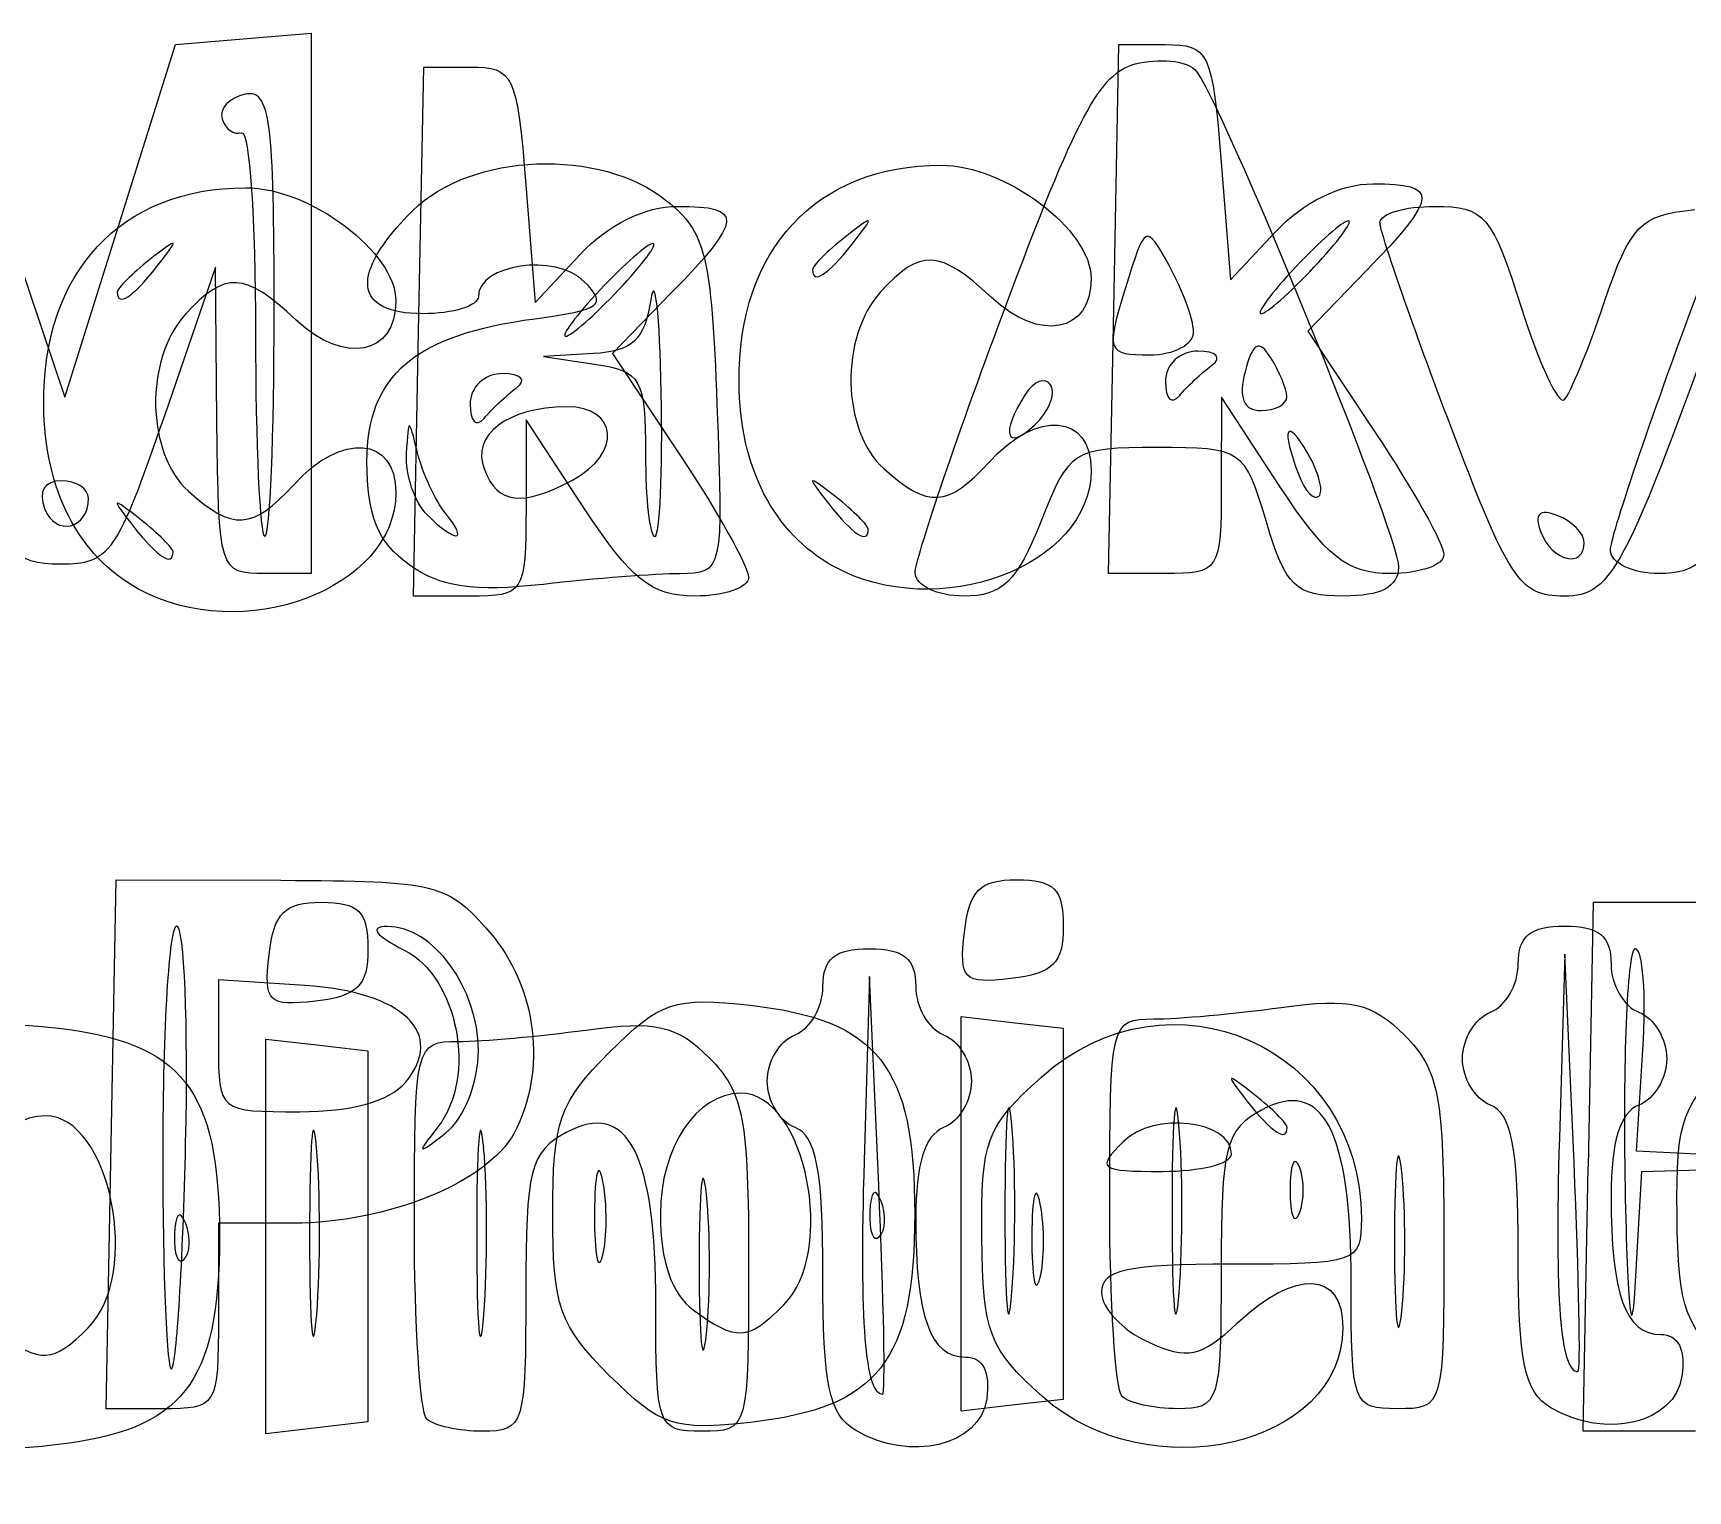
# Model space of a CAD drawing. Extents: x 2.03 to 5.39, y 7.1 to 8.91.
# Drawn here: x 3.9357 to 4.2328, y 7.1177 to 7.3795 of the extents above; entities that cross this region are included whole.
import ezdxf

# ---------------------------------------------------------------- set-up
doc = ezdxf.new("R2010")
doc.units = 0
doc.layers.add('Layer_1', color=7, linetype='CONTINUOUS')

msp = doc.modelspace()

# ---------------------------------------------------------------- linework, layer by layer
at = {"layer": 'Layer_1', "color": 7}
for p, q in [((3.973468, 7.378499), (3.98567, 7.379533)), ((3.98567, 7.379533), (3.98567, 7.330998)), ((3.951347, 7.345797), (3.961267, 7.377464)), ((3.961267, 7.377464), (3.973468, 7.378499)), ((4.129745, 7.329964), (4.130669, 7.377464)), ((4.130669, 7.377464), (4.139003, 7.377464)), ((4.004925, 7.325916), (4.005849, 7.373416)), ((4.005849, 7.373416), (4.014183, 7.373416)), ((4.149003, 7.356327), (4.150669, 7.335191)), ((4.024183, 7.352279), (4.025849, 7.331143)), ((3.930768, 7.345797), (3.941426, 7.314131)), ((3.941426, 7.314131), (3.951347, 7.345797)), ((4.150669, 7.335191), (4.158751, 7.343827)), ((4.082761, 7.341631), (4.082761, 7.341631)), ((4.025849, 7.331143), (4.033931, 7.339779)), ((3.957942, 7.337583), (3.957942, 7.337583)), ((3.968481, 7.337464), (3.959294, 7.310797)), ((3.968742, 7.309964), (3.968481, 7.337464)), ((4.175124, 7.336901), (4.164578, 7.32602)), ((4.16567, 7.337464), (4.16567, 7.337464)), ((4.050304, 7.332853), (4.039758, 7.321972)), ((4.04085, 7.333416), (4.04085, 7.333416)), ((3.979003, 7.329375), (3.979003, 7.329375)), ((3.98567, 7.330998), (3.98567, 7.282464)), ((4.128815, 7.282464), (4.129739, 7.329964)), ((4.129739, 7.329964), (4.129745, 7.329964)), ((4.003995, 7.278416), (4.004919, 7.325916)), ((4.004919, 7.325916), (4.004925, 7.325916)), ((4.144065, 7.325916), (4.144065, 7.325916)), ((4.164578, 7.32602), (4.17679, 7.307627)), ((4.036282, 7.321965), (4.027336, 7.321465)), ((4.027336, 7.321465), (4.036503, 7.320076)), ((4.039758, 7.321972), (4.05197, 7.303579)), ((4.147336, 7.319874), (4.147336, 7.319874)), ((4.022516, 7.315826), (4.022516, 7.315826)), ((4.048504, 7.314964), (4.048504, 7.314964)), ((4.118417, 7.316272), (4.118417, 7.316272)), ((4.149081, 7.314131), (4.149037, 7.298297)), ((4.159436, 7.298297), (4.149081, 7.314131)), ((4.160799, 7.314249), (4.160799, 7.314249)), ((4.024261, 7.310083), (4.024217, 7.294249)), ((4.034617, 7.294249), (4.024261, 7.310083)), ((4.189634, 7.310465), (4.189634, 7.310465)), ((4.16459, 7.303999), (4.16459, 7.303999)), ((4.032556, 7.299248), (4.032555, 7.299248)), ((3.94567, 7.295994), (3.94567, 7.295994)), ((4.00977, 7.293297), (4.00977, 7.293297)), ((4.08567, 7.290389), (4.08567, 7.290389)), ((4.214183, 7.288059), (4.214183, 7.288059)), ((3.96085, 7.286341), (3.96085, 7.286341)), ((4.218901, 7.286631), (4.218901, 7.286631)), ((3.98567, 7.282464), (3.977337, 7.282464)), ((4.00317, 7.284076), (4.00317, 7.284076)), ((4.07937, 7.283782), (4.07937, 7.283782)), ((4.094081, 7.282583), (4.094081, 7.282583)), ((4.138906, 7.282464), (4.128815, 7.282464)), ((3.95455, 7.279734), (3.95455, 7.279734)), ((4.014086, 7.278416), (4.003995, 7.278416)), ((3.949745, 7.179964), (3.950669, 7.227464)), ((3.950669, 7.227464), (3.980208, 7.227364)), ((4.214925, 7.175916), (4.215849, 7.223416)), ((4.215849, 7.223416), (4.247516, 7.223416)), ((4.102925, 7.218052), (4.102925, 7.218052)), ((3.978105, 7.214004), (3.978105, 7.214004)), ((4.210718, 7.214131), (4.209732, 7.181035)), ((4.21236, 7.176624), (4.210718, 7.214131)), ((4.085898, 7.210083), (4.084912, 7.176987)), ((4.08754, 7.172576), (4.085898, 7.210083)), ((3.984495, 7.20848), (3.969003, 7.209496)), ((3.969003, 7.209496), (3.969003, 7.197646)), ((4.102336, 7.167464), (4.102336, 7.202907)), ((4.102336, 7.202907), (4.111503, 7.201852)), ((4.111503, 7.201852), (4.12067, 7.200798)), ((3.977516, 7.163416), (3.977516, 7.198859)), ((3.977516, 7.198859), (3.986683, 7.197804)), ((4.12067, 7.200798), (4.12067, 7.167465)), ((3.986683, 7.197804), (3.99585, 7.19675)), ((3.99585, 7.19675), (3.99585, 7.163417)), ((4.01567, 7.196776), (4.01567, 7.196776)), ((4.223585, 7.178735), (4.224717, 7.196914)), ((4.002568, 7.191077), (4.002568, 7.191077)), ((4.111435, 7.183398), (4.111439, 7.183398)), ((4.141435, 7.183398), (4.141439, 7.183398)), ((3.963114, 7.180191), (3.963114, 7.180191)), ((4.160849, 7.183008), (4.160849, 7.183008)), ((3.94882, 7.132461), (3.949744, 7.179961)), ((3.949744, 7.179961), (3.949745, 7.179964)), ((3.986615, 7.17935), (3.986619, 7.17935)), ((4.016615, 7.17935), (4.016619, 7.17935)), ((4.150849, 7.178191), (4.150849, 7.178191)), ((4.246384, 7.177562), (4.223585, 7.178735)), ((4.163057, 7.175916), (4.163057, 7.175916)), ((4.181431, 7.174964), (4.181431, 7.174964)), ((4.21236, 7.176624), (4.21236, 7.176624)), ((4.213999, 7.128416), (4.214923, 7.175916)), ((4.214923, 7.175916), (4.214925, 7.175916)), ((4.223318, 7.15425), (4.224501, 7.175084)), ((4.224501, 7.175084), (4.246842, 7.175737)), ((4.038027, 7.173259), (4.038027, 7.173259)), ((4.08754, 7.172576), (4.08754, 7.172576)), ((4.056611, 7.170916), (4.056611, 7.170916)), ((4.087947, 7.169756), (4.087947, 7.169756)), ((4.11654, 7.16921), (4.11654, 7.16921)), ((3.963127, 7.165708), (3.963127, 7.165708)), ((3.982443, 7.165794), (3.969003, 7.165794)), ((3.969003, 7.165794), (3.969003, 7.149127)), ((4.102336, 7.132022), (4.102336, 7.167465)), ((4.102336, 7.167465), (4.102336, 7.167464)), ((4.12067, 7.167465), (4.12067, 7.134131)), ((3.977516, 7.127974), (3.977516, 7.163417)), ((3.977516, 7.163417), (3.977516, 7.163416)), ((3.99585, 7.163417), (3.99585, 7.130083)), ((4.070432, 7.151035), (4.070432, 7.151036)), ((3.945612, 7.146987), (3.945612, 7.146987)), ((4.039162, 7.138459), (4.039162, 7.138459)), ((4.111503, 7.133077), (4.102336, 7.132022)), ((4.12067, 7.134131), (4.111503, 7.133077)), ((4.11692, 7.134644), (4.11692, 7.134644)), ((4.131225, 7.134686), (4.131225, 7.134686)), ((4.20817, 7.132652), (4.20817, 7.132652)), ((3.958911, 7.132461), (3.94882, 7.132461)), ((3.99585, 7.130083), (3.986683, 7.129029)), ((4.006405, 7.130638), (4.006405, 7.130638)), ((3.986683, 7.129029), (3.977516, 7.127974)), ((4.08335, 7.128604), (4.08335, 7.128604)), ((4.224091, 7.128416), (4.213999, 7.128416)), ((4.234182, 7.128416), (4.224091, 7.128416))]:
    msp.add_line(p, q, dxfattribs=at)
for points in [[(4.139003, 7.377464), (4.14684, 7.377464), (4.147435, 7.376207), (4.149003, 7.356327)], [(4.014183, 7.373416), (4.02202, 7.373416), (4.022615, 7.372158), (4.024183, 7.352279)], [(4.109915, 7.329392), (4.123082, 7.364629), (4.127195, 7.372374), (4.133594, 7.373982)], [(4.133594, 7.373982), (4.137853, 7.375052), (4.142663, 7.374603), (4.144282, 7.372984)], [(4.144282, 7.372984), (4.148543, 7.368722), (4.18085, 7.28976), (4.18085, 7.283606)], [(3.973827, 7.368542), (3.97098, 7.36795), (3.969105, 7.365964), (3.96966, 7.364131)], [(3.979003, 7.329375), (3.979003, 7.363997), (3.97828, 7.369469), (3.973827, 7.368542)], [(3.96966, 7.364131), (3.970216, 7.362297), (3.971795, 7.361172), (3.97317, 7.361631)], [(3.97317, 7.361631), (3.974545, 7.362089), (3.97567, 7.345964), (3.97567, 7.325797)], [(4.003851, 7.347616), (4.014306, 7.35807), (4.037645, 7.358997), (4.049467, 7.349427)], [(4.062454, 7.316796), (4.062232, 7.340643), (4.07632, 7.355797), (4.09871, 7.355797)], [(4.09871, 7.355797), (4.110331, 7.355797), (4.12567, 7.344222), (4.12567, 7.335451)], [(4.158751, 7.343827), (4.163756, 7.349177), (4.170417, 7.352464), (4.176251, 7.352464)], [(4.176251, 7.352464), (4.188241, 7.352464), (4.188082, 7.350271), (4.175124, 7.336901)], [(3.937635, 7.312748), (3.937412, 7.336595), (3.9515, 7.351749), (3.97389, 7.351749)], [(3.97389, 7.351749), (3.985512, 7.351749), (4.00085, 7.340173), (4.00085, 7.331403)], [(4.00567, 7.329131), (3.993185, 7.329131), (3.992485, 7.336249), (4.003851, 7.347616)], [(4.033931, 7.339779), (4.038936, 7.345128), (4.045597, 7.348416), (4.051431, 7.348416)], [(4.049467, 7.349427), (4.0565, 7.343735), (4.05746, 7.339836), (4.058501, 7.312761)], [(4.051431, 7.348416), (4.063421, 7.348416), (4.063262, 7.346222), (4.050304, 7.332853)], [(4.082761, 7.341631), (4.086908, 7.346918), (4.08679, 7.347036), (4.081503, 7.342889)], [(4.177516, 7.345465), (4.177516, 7.347088), (4.18194, 7.348416), (4.187346, 7.348416)], [(4.187346, 7.348416), (4.196335, 7.348416), (4.197669, 7.346852), (4.202942, 7.330123)], [(4.217783, 7.331152), (4.222484, 7.345073), (4.224233, 7.346865), (4.234067, 7.347827)], [(4.139681, 7.337769), (4.135451, 7.345392), (4.135386, 7.345357), (4.131778, 7.333602)], [(4.171832, 7.345797), (4.170915, 7.345797), (4.166642, 7.342047), (4.162336, 7.337464)], [(4.16567, 7.337464), (4.169975, 7.342047), (4.172748, 7.345797), (4.171832, 7.345797)], [(4.189634, 7.310465), (4.182969, 7.328091), (4.177516, 7.343841), (4.177516, 7.345465)], [(4.243522, 7.344494), (4.221646, 7.282716), (4.219501, 7.278416), (4.210559, 7.278416)], [(3.957942, 7.337583), (3.962088, 7.34287), (3.96197, 7.342987), (3.956683, 7.338841)], [(4.047012, 7.341749), (4.046095, 7.341749), (4.041822, 7.337999), (4.037516, 7.333416)], [(4.04085, 7.333416), (4.045156, 7.337999), (4.047929, 7.341749), (4.047012, 7.341749)], [(4.081503, 7.342889), (4.078295, 7.340373), (4.07567, 7.337748), (4.07567, 7.337056)], [(4.07567, 7.337056), (4.07567, 7.334313), (4.078407, 7.336078), (4.082761, 7.341631)], [(4.107785, 7.332042), (4.098554, 7.340715), (4.094965, 7.340893), (4.087853, 7.333035)], [(3.956683, 7.338841), (3.953475, 7.336325), (3.95085, 7.3337), (3.95085, 7.333008)], [(4.034617, 7.334945), (4.029546, 7.340016), (4.01567, 7.338035), (4.01567, 7.332239)], [(4.144065, 7.325916), (4.143998, 7.328208), (4.142027, 7.333541), (4.139681, 7.337769)], [(3.95085, 7.333008), (3.95085, 7.330264), (3.953587, 7.33203), (3.957942, 7.337583)], [(3.982965, 7.327994), (3.973734, 7.336667), (3.970145, 7.336845), (3.963033, 7.328987)], [(4.025785, 7.328236), (4.037805, 7.329848), (4.03889, 7.330672), (4.034617, 7.334945)], [(4.048504, 7.314964), (4.048229, 7.329172), (4.047379, 7.336672), (4.046615, 7.331631)], [(4.12567, 7.335451), (4.12567, 7.325705), (4.11641, 7.32394), (4.107785, 7.332042)], [(4.162336, 7.337464), (4.15803, 7.332881), (4.155258, 7.329131), (4.156174, 7.329131)], [(4.156174, 7.329131), (4.157091, 7.329131), (4.161364, 7.332881), (4.16567, 7.337464)], [(4.01567, 7.332239), (4.01567, 7.33053), (4.01117, 7.329131), (4.00567, 7.329131)], [(4.037516, 7.333416), (4.033211, 7.328833), (4.030438, 7.325083), (4.031354, 7.325083)], [(4.031354, 7.325083), (4.032271, 7.325083), (4.036544, 7.328833), (4.04085, 7.333416)], [(4.087853, 7.333035), (4.080531, 7.324944), (4.080837, 7.308188), (4.088432, 7.301314)], [(4.131778, 7.333602), (4.128308, 7.322297), (4.128511, 7.321749), (4.136162, 7.321749)], [(4.218901, 7.286631), (4.218846, 7.288922), (4.22597, 7.309987), (4.234735, 7.333441)], [(3.963033, 7.328987), (3.955711, 7.320896), (3.956017, 7.304139), (3.963612, 7.297266)], [(3.977336, 7.289131), (3.978253, 7.289131), (3.979003, 7.307241), (3.979003, 7.329375)], [(4.00085, 7.331403), (4.00085, 7.321657), (3.99159, 7.319892), (3.982965, 7.327994)], [(4.046615, 7.331631), (4.045523, 7.324419), (4.043319, 7.322358), (4.036282, 7.321965)], [(4.094081, 7.282583), (4.094026, 7.284874), (4.10115, 7.305939), (4.109915, 7.329392)], [(4.202942, 7.330123), (4.206114, 7.320062), (4.209565, 7.312668), (4.210612, 7.313692)], [(4.210612, 7.313692), (4.211659, 7.314717), (4.214886, 7.322573), (4.217783, 7.331152)], [(3.97567, 7.325797), (3.97567, 7.305631), (3.97642, 7.289131), (3.977336, 7.289131)], [(3.99567, 7.302576), (3.99567, 7.31805), (4.004232, 7.325345), (4.025785, 7.328236)], [(4.136162, 7.321749), (4.140574, 7.321749), (4.14413, 7.323624), (4.144065, 7.325916)], [(4.157928, 7.321198), (4.155784, 7.32458), (4.154673, 7.323981), (4.153291, 7.318698)], [(4.036503, 7.320076), (4.044916, 7.318802), (4.04567, 7.317472), (4.04567, 7.303909)], [(4.144836, 7.322413), (4.141594, 7.322446), (4.139003, 7.319997), (4.139003, 7.316909)], [(4.141503, 7.31437), (4.142878, 7.316029), (4.145503, 7.318506), (4.147336, 7.319874)], [(4.147336, 7.319874), (4.149239, 7.321294), (4.148165, 7.322384), (4.144836, 7.322413)], [(4.160799, 7.314249), (4.160777, 7.315624), (4.159479, 7.318751), (4.157928, 7.321198)], [(4.020016, 7.318365), (4.016774, 7.318398), (4.014183, 7.315949), (4.014183, 7.31286)], [(4.022516, 7.315826), (4.024419, 7.317246), (4.023345, 7.318336), (4.020016, 7.318365)], [(4.118417, 7.316272), (4.117463, 7.317843), (4.115394, 7.317093), (4.113817, 7.314605)], [(4.139003, 7.316909), (4.139003, 7.313853), (4.140128, 7.312711), (4.141503, 7.31437)], [(4.153291, 7.318698), (4.152085, 7.314088), (4.153052, 7.311749), (4.156162, 7.311749)], [(4.016683, 7.310322), (4.018058, 7.311981), (4.020683, 7.314458), (4.022516, 7.315826)], [(4.047336, 7.28913), (4.048253, 7.28913), (4.048778, 7.300755), (4.048504, 7.314964)], [(4.07937, 7.283782), (4.06863, 7.289735), (4.062597, 7.301509), (4.062454, 7.316796)], [(4.113817, 7.314605), (4.109361, 7.307571), (4.110347, 7.304355), (4.1155, 7.309118)], [(4.1155, 7.309118), (4.118057, 7.311482), (4.11937, 7.314701), (4.118417, 7.316272)], [(4.156162, 7.311749), (4.15874, 7.311749), (4.160827, 7.312874), (4.160799, 7.314249)], [(3.95455, 7.279734), (3.94381, 7.285687), (3.937777, 7.297461), (3.937635, 7.312748)], [(4.014183, 7.31286), (4.014183, 7.309805), (4.015308, 7.308662), (4.016683, 7.310322)], [(4.031503, 7.312413), (4.020856, 7.312335), (4.014353, 7.30737), (4.016746, 7.301134)], [(4.032555, 7.299248), (4.041455, 7.304011), (4.040778, 7.312476), (4.031503, 7.312413)], [(4.058501, 7.312761), (4.059651, 7.28286), (4.059563, 7.282464), (4.051835, 7.282435)], [(4.107336, 7.302464), (4.115925, 7.311954), (4.125669, 7.311197), (4.125669, 7.301039)], [(3.959294, 7.310797), (3.950719, 7.285909), (3.949477, 7.284131), (3.940672, 7.284131)], [(3.977337, 7.282464), (3.969142, 7.282464), (3.968999, 7.282923), (3.968742, 7.309964)], [(3.982516, 7.298416), (3.991105, 7.307906), (4.000849, 7.307149), (4.000849, 7.296991)], [(4.004748, 7.304131), (4.003143, 7.310662), (4.003102, 7.310659), (4.002723, 7.303964)], [(4.16459, 7.303999), (4.16066, 7.310757), (4.159712, 7.308594), (4.162928, 7.300212)], [(4.210559, 7.278416), (4.202489, 7.278416), (4.200737, 7.281099), (4.189634, 7.310465)], [(3.940672, 7.284131), (3.932045, 7.284131), (3.930602, 7.285984), (3.923809, 7.305797)], [(4.137494, 7.305083), (4.122351, 7.305083), (4.121697, 7.304665), (4.116624, 7.291749)], [(4.157123, 7.291749), (4.1532, 7.304842), (4.152845, 7.305083), (4.137494, 7.305083)], [(4.17679, 7.307627), (4.183507, 7.29751), (4.189003, 7.28771), (4.189003, 7.285849)], [(4.00317, 7.284076), (3.997591, 7.288117), (3.99567, 7.292857), (3.99567, 7.302576)], [(4.002723, 7.303964), (4.002511, 7.300206), (4.004136, 7.295331), (4.006336, 7.293131)], [(4.00977, 7.293297), (4.007909, 7.295589), (4.00565, 7.300464), (4.004748, 7.304131)], [(4.04567, 7.303909), (4.04567, 7.295781), (4.04642, 7.28913), (4.047336, 7.28913)], [(4.05197, 7.303579), (4.058687, 7.293462), (4.064183, 7.283662), (4.064183, 7.281801)], [(4.088432, 7.301314), (4.096363, 7.294136), (4.1, 7.294357), (4.107336, 7.302464)], [(4.166567, 7.296356), (4.167425, 7.297213), (4.166534, 7.300654), (4.16459, 7.303999)], [(3.940774, 7.299131), (3.937801, 7.299131), (3.936629, 7.297175), (3.93779, 7.29415)], [(3.94567, 7.295994), (3.94567, 7.297719), (3.943467, 7.299131), (3.940774, 7.299131)], [(4.016746, 7.301134), (4.019123, 7.29494), (4.023525, 7.294415), (4.032556, 7.299248)], [(4.079836, 7.296223), (4.074549, 7.300369), (4.074432, 7.300251), (4.078578, 7.294964)], [(4.125669, 7.301039), (4.125669, 7.28374), (4.098032, 7.273439), (4.07937, 7.283782)], [(4.162928, 7.300212), (4.164071, 7.297233), (4.165709, 7.295497), (4.166567, 7.296356)], [(3.955016, 7.292175), (3.94973, 7.296321), (3.949612, 7.296203), (3.953758, 7.290916)], [(4.000849, 7.296991), (4.000849, 7.279692), (3.973212, 7.26939), (3.95455, 7.279734)], [(3.963612, 7.297266), (3.971543, 7.290088), (3.97518, 7.290309), (3.982516, 7.298416)], [(4.08567, 7.290389), (4.08567, 7.291082), (4.083045, 7.293706), (4.079836, 7.296223)], [(4.149037, 7.298297), (4.149003, 7.282904), (4.148718, 7.282464), (4.138906, 7.282464)], [(4.179397, 7.282464), (4.171614, 7.282464), (4.167828, 7.285467), (4.159436, 7.298297)], [(3.93779, 7.29415), (3.939758, 7.289022), (3.94567, 7.290406), (3.94567, 7.295994)], [(4.006336, 7.293131), (4.011605, 7.287862), (4.014085, 7.287982), (4.00977, 7.293297)], [(4.024217, 7.294249), (4.024184, 7.278856), (4.023898, 7.278416), (4.014086, 7.278416)], [(4.054577, 7.278416), (4.046794, 7.278416), (4.043008, 7.281419), (4.034617, 7.294249)], [(4.078578, 7.294964), (4.082932, 7.289412), (4.08567, 7.287646), (4.08567, 7.290389)], [(4.209353, 7.29289), (4.206124, 7.294128), (4.205137, 7.293141), (4.206376, 7.289913)], [(4.241444, 7.295797), (4.237218, 7.28504), (4.234544, 7.282464), (4.227605, 7.282464)], [(3.953758, 7.290916), (3.958112, 7.285364), (3.96085, 7.283598), (3.96085, 7.286341)], [(3.96085, 7.286341), (3.96085, 7.287033), (3.958225, 7.289658), (3.955016, 7.292175)], [(4.116624, 7.291749), (4.112398, 7.280992), (4.109725, 7.278416), (4.102785, 7.278416)], [(4.170984, 7.278416), (4.162361, 7.278416), (4.160614, 7.280097), (4.157123, 7.291749)], [(4.214183, 7.288059), (4.214183, 7.289697), (4.212009, 7.29187), (4.209353, 7.29289)], [(4.206376, 7.289913), (4.208399, 7.28464), (4.214183, 7.283267), (4.214183, 7.288059)], [(4.189003, 7.285849), (4.189003, 7.283987), (4.18468, 7.282464), (4.179397, 7.282464)], [(4.227605, 7.282464), (4.222874, 7.282464), (4.218957, 7.284339), (4.218901, 7.286631)], [(4.027336, 7.280525), (4.014924, 7.279124), (4.008755, 7.28003), (4.00317, 7.284076)], [(4.051835, 7.282435), (4.047527, 7.282424), (4.036503, 7.28156), (4.027336, 7.280525)], [(4.064183, 7.281801), (4.064183, 7.279939), (4.05986, 7.278416), (4.054577, 7.278416)], [(4.102785, 7.278416), (4.098054, 7.278416), (4.094137, 7.280291), (4.094081, 7.282583)], [(4.18085, 7.283606), (4.18085, 7.280077), (4.177692, 7.278416), (4.170984, 7.278416)], [(3.980208, 7.227364), (4.008312, 7.227275), (4.010133, 7.226819), (4.017708, 7.218012)], [(4.102925, 7.218052), (4.103787, 7.225582), (4.10567, 7.227464), (4.112336, 7.227464)], [(4.112336, 7.227464), (4.119003, 7.227464), (4.12067, 7.225797), (4.12067, 7.219131)], [(3.978105, 7.214004), (3.978967, 7.221534), (3.98085, 7.223416), (3.987516, 7.223416)], [(3.987516, 7.223416), (3.994183, 7.223416), (3.99585, 7.221749), (3.99585, 7.215083)], [(3.961503, 7.219135), (3.960128, 7.219133), (3.959003, 7.200881), (3.959003, 7.178575)], [(3.963114, 7.180191), (3.963603, 7.201613), (3.962878, 7.219138), (3.961503, 7.219135)], [(3.99932, 7.219082), (3.996008, 7.219048), (3.997146, 7.217451), (4.002336, 7.214839)], [(4.01567, 7.196776), (4.01567, 7.208041), (4.007521, 7.219157), (3.99932, 7.219082)], [(4.12067, 7.219131), (4.12067, 7.212464), (4.118787, 7.210582), (4.111258, 7.209719)], [(4.202336, 7.21236), (4.202336, 7.21736), (4.204516, 7.219131), (4.21067, 7.219131)], [(4.21067, 7.219131), (4.216824, 7.219131), (4.219003, 7.21736), (4.219003, 7.21236)], [(4.017708, 7.218012), (4.026236, 7.208097), (4.028046, 7.19313), (4.022068, 7.181959)], [(4.111258, 7.209719), (4.102696, 7.208738), (4.101944, 7.209491), (4.102925, 7.218052)], [(3.986438, 7.205671), (3.977877, 7.20469), (3.977124, 7.205443), (3.978105, 7.214004)], [(3.99585, 7.215083), (3.99585, 7.208416), (3.993967, 7.206534), (3.986438, 7.205671)], [(4.002336, 7.214839), (4.012048, 7.209952), (4.015455, 7.1921), (4.008397, 7.18308)], [(4.077516, 7.208311), (4.077516, 7.213312), (4.079696, 7.215083), (4.08585, 7.215083)], [(4.08585, 7.215083), (4.092004, 7.215083), (4.094183, 7.213312), (4.094183, 7.208311)], [(4.22335, 7.215088), (4.221975, 7.215086), (4.221139, 7.196709), (4.221492, 7.17425)], [(4.224717, 7.196914), (4.22534, 7.206912), (4.224724, 7.215091), (4.22335, 7.215088)], [(4.116736, 7.192017), (4.139796, 7.212634), (4.174183, 7.197416), (4.174183, 7.166593)], [(4.197336, 7.20367), (4.200086, 7.204725), (4.202336, 7.208635), (4.202336, 7.21236)], [(4.219003, 7.21236), (4.219003, 7.208635), (4.221253, 7.204725), (4.224003, 7.20367)], [(4.002568, 7.191077), (4.009905, 7.199918), (4.00222, 7.207318), (3.984495, 7.20848)], [(4.072516, 7.199621), (4.075266, 7.200677), (4.077516, 7.204587), (4.077516, 7.208311)], [(4.094183, 7.208311), (4.094183, 7.204587), (4.096433, 7.200677), (4.099183, 7.199621)], [(4.039162, 7.196469), (4.048269, 7.205576), (4.050898, 7.206451), (4.064535, 7.204914)], [(4.064535, 7.204914), (4.087419, 7.202334), (4.094003, 7.193967), (4.094003, 7.167464)], [(4.136871, 7.202464), (4.141198, 7.202464), (4.151519, 7.203393), (4.159806, 7.204529)], [(4.159806, 7.204529), (4.17239, 7.206254), (4.176037, 7.20543), (4.181938, 7.199529)], [(3.914342, 7.192421), (3.923449, 7.201528), (3.926078, 7.202403), (3.939716, 7.200866)], [(4.034986, 7.200481), (4.04757, 7.202206), (4.051217, 7.201382), (4.057118, 7.195481)], [(4.129003, 7.169686), (4.129003, 7.20191), (4.129136, 7.202464), (4.136871, 7.202464)], [(4.192336, 7.195336), (4.192336, 7.198864), (4.194586, 7.202614), (4.197336, 7.20367)], [(4.224003, 7.20367), (4.226753, 7.202614), (4.229003, 7.198864), (4.229003, 7.195336)], [(3.939716, 7.200866), (3.962599, 7.198286), (3.969183, 7.189919), (3.969183, 7.163416)], [(4.004183, 7.165638), (4.004183, 7.197862), (4.004316, 7.198416), (4.012051, 7.198416)], [(4.012051, 7.198416), (4.016379, 7.198416), (4.026699, 7.199345), (4.034986, 7.200481)], [(4.067516, 7.191288), (4.067516, 7.194816), (4.069766, 7.198566), (4.072516, 7.199621)], [(4.099183, 7.199621), (4.101933, 7.198566), (4.104183, 7.194816), (4.104183, 7.191288)], [(4.181938, 7.199529), (4.188089, 7.193378), (4.189003, 7.188584), (4.189003, 7.162464)], [(3.969003, 7.197646), (3.969003, 7.185874), (3.969103, 7.185797), (3.983595, 7.185797)], [(4.009836, 7.182039), (4.013116, 7.184611), (4.01567, 7.191062), (4.01567, 7.196776)], [(4.029003, 7.167464), (4.029003, 7.184025), (4.030235, 7.187542), (4.039162, 7.196469)], [(4.057118, 7.195481), (4.063269, 7.18933), (4.064183, 7.184536), (4.064183, 7.158416)], [(4.197336, 7.187003), (4.194586, 7.188058), (4.192336, 7.191808), (4.192336, 7.195336)], [(4.229003, 7.195336), (4.229003, 7.191808), (4.226753, 7.188058), (4.224003, 7.187003)], [(4.230854, 7.167293), (4.230685, 7.18469), (4.231609, 7.187172), (4.241556, 7.196065)], [(4.155016, 7.188841), (4.149729, 7.192987), (4.149611, 7.19287), (4.153758, 7.187583)], [(3.983595, 7.185797), (3.992842, 7.185797), (3.999791, 7.187731), (4.002568, 7.191077)], [(4.062735, 7.189131), (4.054838, 7.189131), (4.048336, 7.179347), (4.048336, 7.167464)], [(4.070432, 7.151036), (4.080131, 7.160735), (4.074394, 7.189131), (4.062735, 7.189131)], [(4.072516, 7.182955), (4.069766, 7.18401), (4.067516, 7.18776), (4.067516, 7.191288)], [(4.104183, 7.191288), (4.104183, 7.18776), (4.101933, 7.18401), (4.099183, 7.182955)], [(4.106034, 7.163245), (4.105865, 7.180642), (4.106789, 7.183124), (4.116736, 7.192017)], [(4.111439, 7.183398), (4.11074, 7.191134), (4.110176, 7.183965), (4.110186, 7.167464)], [(4.141439, 7.183398), (4.14074, 7.191134), (4.140176, 7.183965), (4.140186, 7.167464)], [(4.172336, 7.15516), (4.172336, 7.182387), (4.167318, 7.192032), (4.156239, 7.186102)], [(3.986619, 7.17935), (3.98592, 7.187086), (3.985356, 7.179917), (3.985366, 7.163416)], [(4.016619, 7.17935), (4.01592, 7.187086), (4.015356, 7.179917), (4.015366, 7.163416)], [(4.047516, 7.151112), (4.047516, 7.178338), (4.042499, 7.187984), (4.031419, 7.182054)], [(4.156239, 7.186102), (4.149805, 7.182659), (4.149003, 7.179471), (4.149003, 7.157347)], [(4.153758, 7.187583), (4.158112, 7.18203), (4.160849, 7.180264), (4.160849, 7.183008)], [(4.160849, 7.183008), (4.160849, 7.1837), (4.158224, 7.186325), (4.155016, 7.188841)], [(4.202336, 7.160606), (4.202336, 7.179289), (4.201153, 7.185538), (4.197336, 7.187003)], [(4.224003, 7.187003), (4.220628, 7.185708), (4.219003, 7.180412), (4.219003, 7.170713)], [(3.937915, 7.185083), (3.930018, 7.185083), (3.923516, 7.175299), (3.923516, 7.163416)], [(3.945612, 7.146987), (3.955311, 7.156687), (3.949574, 7.185083), (3.937915, 7.185083)], [(4.111457, 7.153398), (4.112146, 7.162162), (4.112138, 7.175662), (4.111435, 7.183398)], [(4.150849, 7.178191), (4.150849, 7.184303), (4.136912, 7.185907), (4.13143, 7.180425)], [(4.141457, 7.153398), (4.142146, 7.162162), (4.142138, 7.175662), (4.141435, 7.183398)], [(3.960614, 7.139631), (3.961499, 7.140516), (3.962625, 7.158769), (3.963114, 7.180191)], [(4.022068, 7.181959), (4.017359, 7.173161), (3.999302, 7.165794), (3.982443, 7.165794)], [(4.008397, 7.18308), (4.004452, 7.178038), (4.004599, 7.177931), (4.009836, 7.182039)], [(4.031419, 7.182054), (4.024985, 7.178611), (4.024183, 7.175423), (4.024183, 7.153299)], [(4.077516, 7.156558), (4.077516, 7.175241), (4.076333, 7.18149), (4.072516, 7.182955)], [(4.099183, 7.182955), (4.095808, 7.18166), (4.094183, 7.176364), (4.094183, 7.166665)], [(4.13143, 7.180425), (4.126529, 7.175524), (4.12711, 7.175083), (4.138469, 7.175083)], [(4.181431, 7.174964), (4.180712, 7.181839), (4.180124, 7.176214), (4.180124, 7.162464)], [(4.209732, 7.181035), (4.208867, 7.151953), (4.209884, 7.139147), (4.213065, 7.139124)], [(3.959003, 7.178575), (3.959003, 7.15627), (3.959728, 7.138745), (3.960614, 7.139631)], [(3.986637, 7.14935), (3.987326, 7.158114), (3.987318, 7.171614), (3.986615, 7.17935)], [(4.016637, 7.14935), (4.017326, 7.158114), (4.017318, 7.171614), (4.016615, 7.17935)], [(4.038027, 7.173259), (4.03723, 7.177405), (4.036547, 7.174797), (4.03651, 7.167464)], [(4.056611, 7.170916), (4.055892, 7.177791), (4.055304, 7.172166), (4.055304, 7.158416)], [(4.138469, 7.175083), (4.145278, 7.175083), (4.150849, 7.176482), (4.150849, 7.178191)], [(4.163057, 7.175916), (4.162133, 7.178208), (4.161376, 7.176333), (4.161376, 7.171749)], [(4.084912, 7.176987), (4.084047, 7.147905), (4.085064, 7.135099), (4.088245, 7.135076)], [(4.163057, 7.167583), (4.163982, 7.169874), (4.163982, 7.173624), (4.163057, 7.175916)], [(4.181431, 7.149964), (4.18215, 7.156839), (4.18215, 7.168089), (4.181431, 7.174964)], [(4.213065, 7.139124), (4.21358, 7.139121), (4.213264, 7.155995), (4.21236, 7.176624)], [(4.221492, 7.17425), (4.221845, 7.151792), (4.222667, 7.142792), (4.223318, 7.15425)], [(4.03796, 7.159925), (4.038794, 7.163112), (4.038824, 7.169112), (4.038027, 7.173259)], [(4.087947, 7.169756), (4.086882, 7.172415), (4.086093, 7.171625), (4.085933, 7.167742)], [(4.088245, 7.135076), (4.08876, 7.135073), (4.088444, 7.151947), (4.08754, 7.172576)], [(4.11654, 7.16921), (4.115743, 7.173357), (4.11506, 7.170749), (4.115023, 7.163416)], [(4.161376, 7.171749), (4.161376, 7.167166), (4.162132, 7.165291), (4.163057, 7.167583)], [(3.963127, 7.165708), (3.962062, 7.168367), (3.961273, 7.167577), (3.961113, 7.163694)], [(4.056611, 7.145916), (4.05733, 7.152791), (4.05733, 7.164041), (4.056611, 7.170916)], [(4.087684, 7.163367), (4.088791, 7.164475), (4.08891, 7.16735), (4.087947, 7.169756)], [(4.116473, 7.155877), (4.117308, 7.159064), (4.117338, 7.165064), (4.11654, 7.16921)], [(4.131225, 7.134686), (4.130003, 7.135909), (4.129003, 7.151659), (4.129003, 7.169686)], [(4.219003, 7.170713), (4.219003, 7.152987), (4.221577, 7.145797), (4.227925, 7.145797)], [(3.962864, 7.159319), (3.963971, 7.160427), (3.96409, 7.163301), (3.963127, 7.165708)], [(4.006405, 7.130638), (4.005183, 7.13186), (4.004183, 7.14761), (4.004183, 7.165638)], [(4.039162, 7.138459), (4.030235, 7.147386), (4.029003, 7.150903), (4.029003, 7.167464)], [(4.03651, 7.167464), (4.036477, 7.160131), (4.037126, 7.156738), (4.03796, 7.159925)], [(4.048336, 7.167464), (4.048336, 7.158879), (4.050344, 7.153061), (4.054307, 7.150163)], [(4.094003, 7.167464), (4.094003, 7.140961), (4.087419, 7.132594), (4.064535, 7.130015)], [(4.085933, 7.167742), (4.085788, 7.164228), (4.086576, 7.162259), (4.087684, 7.163367)], [(4.094183, 7.166665), (4.094183, 7.148939), (4.096758, 7.141749), (4.103105, 7.141749)], [(4.110186, 7.167464), (4.110196, 7.150964), (4.110768, 7.144634), (4.111457, 7.153398)], [(4.140186, 7.167464), (4.140196, 7.150964), (4.140768, 7.144634), (4.141457, 7.153398)], [(4.174183, 7.166593), (4.174183, 7.158691), (4.173397, 7.158416), (4.15085, 7.158416)], [(4.24174, 7.138692), (4.232121, 7.147287), (4.23102, 7.150179), (4.230854, 7.167293)], [(3.969183, 7.163416), (3.969183, 7.136913), (3.962599, 7.128546), (3.939716, 7.125966)], [(3.961113, 7.163694), (3.960968, 7.16018), (3.961756, 7.158211), (3.962864, 7.159319)], [(3.985366, 7.163416), (3.985376, 7.146916), (3.985948, 7.140586), (3.986637, 7.14935)], [(4.015366, 7.163416), (4.015376, 7.146916), (4.015948, 7.140586), (4.016637, 7.14935)], [(4.11692, 7.134644), (4.107301, 7.143239), (4.1062, 7.146131), (4.106034, 7.163245)], [(4.115023, 7.163416), (4.11499, 7.156083), (4.115639, 7.15269), (4.116473, 7.155877)], [(4.180124, 7.162464), (4.180124, 7.148714), (4.180713, 7.143089), (4.181431, 7.149964)], [(4.189003, 7.162464), (4.189003, 7.132686), (4.188936, 7.132464), (4.18067, 7.132464)], [(4.20817, 7.132652), (4.203459, 7.135459), (4.202336, 7.140841), (4.202336, 7.160606)], [(4.055304, 7.158416), (4.055304, 7.144666), (4.055893, 7.139041), (4.056611, 7.145916)], [(4.064183, 7.158416), (4.064183, 7.128638), (4.064116, 7.128416), (4.05585, 7.128416)], [(4.08335, 7.128604), (4.078639, 7.131411), (4.077516, 7.136793), (4.077516, 7.156558)], [(4.15085, 7.158416), (4.132185, 7.158416), (4.127516, 7.157402), (4.127516, 7.153345)], [(4.149003, 7.157347), (4.149003, 7.133501), (4.148678, 7.132464), (4.141225, 7.132464)], [(4.151931, 7.147866), (4.162373, 7.157676), (4.17085, 7.157284), (4.17085, 7.146991)], [(4.18067, 7.132464), (4.172597, 7.132464), (4.172336, 7.133173), (4.172336, 7.15516)], [(4.024183, 7.153299), (4.024183, 7.129453), (4.023859, 7.128416), (4.016405, 7.128416)], [(4.05585, 7.128416), (4.047777, 7.128416), (4.047516, 7.129125), (4.047516, 7.151112)], [(4.054307, 7.150163), (4.061977, 7.144554), (4.064063, 7.144667), (4.070432, 7.151035)], [(4.127516, 7.153345), (4.127516, 7.150555), (4.131281, 7.146558), (4.135883, 7.144461)], [(3.969003, 7.149127), (3.969003, 7.132798), (3.968798, 7.132461), (3.958911, 7.132461)], [(4.135883, 7.144461), (4.143004, 7.141216), (4.145392, 7.141723), (4.151931, 7.147866)], [(3.929487, 7.146115), (3.937157, 7.140506), (3.939243, 7.140619), (3.945612, 7.146987)], [(4.17085, 7.146991), (4.17085, 7.125705), (4.135884, 7.1177), (4.11692, 7.134644)], [(4.227925, 7.145797), (4.231074, 7.145797), (4.232423, 7.143142), (4.231735, 7.138297)], [(4.103105, 7.141749), (4.106254, 7.141749), (4.107603, 7.139094), (4.106915, 7.134249)], [(4.064535, 7.130015), (4.050898, 7.128477), (4.048269, 7.129352), (4.039162, 7.138459)], [(4.231735, 7.138297), (4.230531, 7.129824), (4.217965, 7.126814), (4.20817, 7.132652)], [(3.939716, 7.125966), (3.926078, 7.124429), (3.923449, 7.125304), (3.914342, 7.134411)], [(4.106915, 7.134249), (4.105712, 7.125776), (4.093145, 7.122766), (4.08335, 7.128604)], [(4.141225, 7.132464), (4.136947, 7.132464), (4.132447, 7.133464), (4.131225, 7.134686)], [(4.016405, 7.128416), (4.012127, 7.128416), (4.007627, 7.129416), (4.006405, 7.130638)]]:
    msp.add_open_spline(points, degree=3, dxfattribs=at)

doc.saveas('drawing.dxf')
